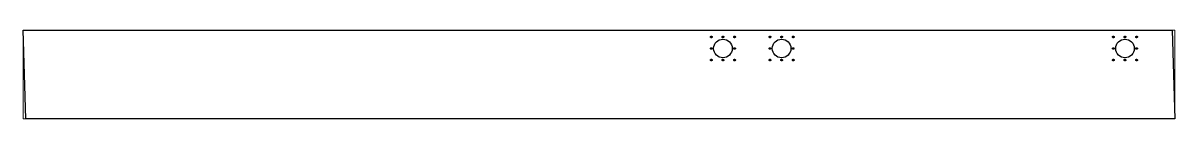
# Paper-space layout 'Layout1' of a CAD drawing. Header units: millimetres. Extents: x 0 to 257, y 88 to 107.
# The model-space entities are those that its viewports show. They can reach past a viewport. Long polylines and large blocks are cut down to what shows.
import ezdxf

# ---------------------------------------------------------------- set-up
doc = ezdxf.new("R2010")
doc.units = ezdxf.units.MM
doc.header["$LTSCALE"] = 10
doc.linetypes.add('HIDDEN', pattern=[5, 3, -2])
doc.layers.add('BOLTS', color=6, linetype='Continuous')
doc.layers.add('MEMBERS', color=5, linetype='Continuous')

msp = doc.modelspace()

# ---------------------------------------------------------------- linework, layer by layer
at = {"layer": 'BOLTS', "color": 5, "linetype": 'HIDDEN', "ltscale": 0.05}
for centre in [(5925.8, 325), (6025.8, 325), (6125.8, 325), (6430.8, 325), (6530.8, 325), (6630.8, 325), (9387.1, 325), (9487.1, 325), (9587.1, 325), (5925.8, 225), (6125.8, 225), (6430.8, 225), (6630.8, 225), (9387.1, 225), (9587.1, 225), (5925.8, 125), (6025.8, 125), (6125.8, 125), (6430.8, 125), (6530.8, 125), (6630.8, 125), (9387.1, 125), (9487.1, 125), (9587.1, 125)]:
    msp.add_circle(centre, 7, dxfattribs=at)
at = {"layer": 'BOLTS', "color": 2, "linetype": 'Continuous'}
for centre in [(6025.8, 225), (6530.8, 225), (9487.1, 225)]:
    msp.add_circle(centre, 80, dxfattribs=at)
at = {"layer": 'MEMBERS', "color": 3, "linetype": 'Continuous'}
for p, q in [((22.9, -385), (0, 385)), ((0, 385), (9892.5, 385)), ((9892.5, 385), (9917.4, -385)), ((9917.4, -385), (22.9, -385))]:
    msp.add_line(p, q, dxfattribs=at)

psp = doc.layouts.get("Layout1")

# ---------------------------------------------------------------- viewports
at = {"layer": '0'}
psp.add_viewport(center=(128.5, 97.5), size=(257, 19.95378), view_center_point=(4958.71, 0), view_height=770.00011, dxfattribs=at)

doc.saveas('drawing.dxf')
